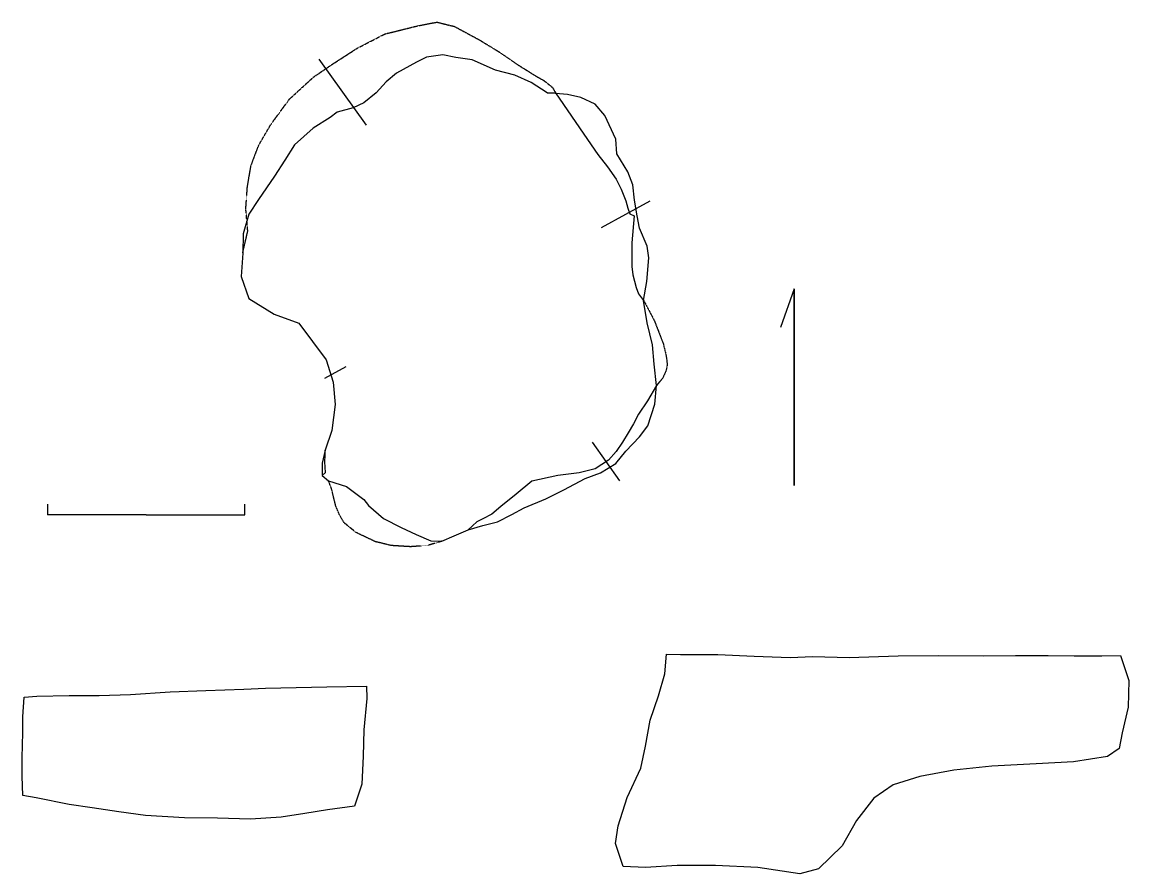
# Model space of a CAD drawing. Extents: x 860 to 31931, y 5027 to 28944.
import ezdxf

# ---------------------------------------------------------------- set-up
doc = ezdxf.new("R2010")
doc.units = 0
doc.linetypes.add('DASHED', pattern=[0.75, 0.5, -0.25])
doc.linetypes.add('HIDDEN', pattern=[0.375, 0.25, -0.125])
doc.layers.add('LAYER1', color=7, linetype='CONTINUOUS')

msp = doc.modelspace()

# ---------------------------------------------------------------- linework, layer by layer
at = {"layer": 'LAYER1', "color": 7, "linetype": 'HIDDEN'}
for points in [[(7051.2179, 22455.7604), (7194.6753, 23073.7032), (7139.4908, 23702.6875), (7183.6356, 24320.6279), (7282.9482, 24905.4823), (7503.6383, 25490.3199), (7845.7215, 26075.1576), (8364.3506, 26781.3841), (9037.4767, 27399.327), (9556.1057, 27752.4521), (10273.3767, 28215.9105), (11045.7993, 28613.1608), (11983.7609, 28844.8947), (12502.3894, 28944.2079), (12998.9541, 28822.8143), (13694.1452, 28447.642), (14290.0218, 28083.4945), (14786.5866, 27741.4131), (15261.0875, 27443.4736), (15514.8816, 27300.0162), (15746.612, 27112.4312), (15834.9004, 26957.9491)], [(12645.8468, 14367.2713), (12237.555, 14245.8931), (11763.0708, 14212.7891), (11222.3607, 14245.8931), (10769.9414, 14356.231), (10240.2715, 14610.0406), (9898.1889, 14885.8997), (9765.7717, 15117.6301), (9666.4586, 15349.3604), (9545.0816, 15845.9251), (9456.7926, 16066.6308)]]:
    msp.add_lwpolyline(points, dxfattribs=at)
at = {"layer": 'LAYER1', "color": 7, "linetype": 'CONTINUOUS'}
for points in [[(9699.5631, 26417.239), (9511.977, 26262.7592), (9026.437, 25964.8197), (8507.808, 25501.3566), (8231.9334, 25071.0034), (7945.0347, 24618.5675), (7492.6142, 23967.5218), (7227.7798, 23548.2053), (7062.2581, 22996.4562), (7051.2179, 22455.7604), (7007.0736, 21804.7004), (7227.7798, 21186.7576), (7933.9945, 20745.363), (8629.1849, 20491.5677), (9390.584, 19465.3355), (9589.2103, 18836.3536), (9644.3942, 18207.3717), (9556.1057, 17479.0767), (9368.5196, 16927.3442), (9280.2467, 16563.1967), (9280.2467, 16210.0739), (9456.7926, 16066.6308), (9964.3975, 15901.1096), (10449.9226, 15536.9621), (10582.3397, 15371.4409), (11001.6705, 15007.2922), (11498.2352, 14753.4826), (11917.5517, 14554.8562), (12336.8682, 14378.3103), (12645.8468, 14367.2713), (12987.9294, 14521.7522), (13385.1809, 14687.2734), (13793.4571, 14808.667), (14201.7489, 14907.9802), (14610.0406, 15117.6313), (14952.1089, 15305.2329), (15559.0258, 15559.0258), (16066.6308, 15812.8211), (16662.5086, 16132.8388), (17092.8642, 16287.3209), (17523.2197, 16552.1552), (17810.119, 16894.239), (18196.3303, 17302.5141), (18428.0607, 17611.4926), (18626.687, 18218.4108), (18670.8312, 18737.0404), (18604.6221, 19343.9585), (18560.4778, 19884.652), (18405.9969, 20502.6091), (18306.6837, 21131.591), (18394.9567, 21661.2597), (18450.1411, 22323.3444), (18405.9969, 22654.3891), (18196.3303, 23161.9774), (18130.1223, 23504.0611), (18052.8896, 23945.4557), (18008.7454, 24375.8136), (17865.288, 24739.9587), (17556.3249, 25247.5494), (17523.2197, 25655.8411), (17214.2411, 26317.9258), (16949.4068, 26637.9291), (16541.115, 26825.5307), (16165.9439, 26913.8049), (15603.1701, 26957.9491), (15150.7341, 27244.8472), (14687.2734, 27454.5126), (14146.5811, 27597.9557), (13495.5188, 27884.8705), (13032.0581, 27951.0785), (12667.9106, 28028.3112), (12215.4901, 27962.1032), (11928.592, 27818.6601), (11365.8181, 27509.6816), (11078.9045, 27266.9086), (10803.0454, 26957.9467), (10449.9226, 26682.0733), (10151.983, 26538.6135), (9699.5631, 26417.239)], [(15603.1701, 26957.9491), (15834.9004, 26957.9491), (16287.3209, 26306.8868), (16728.7166, 25644.7997), (17026.655, 25225.4856), (17291.4905, 24883.4018), (17534.2444, 24530.2933), (17677.7018, 24254.4199), (17810.119, 23923.3776), (17865.288, 23724.7512), (17920.4724, 23559.2301), (18041.8494, 23504.0611), (17975.6402, 22742.6609), (17975.6402, 22080.5762), (18008.7454, 21848.8446), (18097.0183, 21495.7385), (18163.2263, 21319.1759), (18306.6837, 21131.591)], [(22530.4817, 21457.4486), (22151.8117, 20364.7415)], [(22530.4817, 21457.4486), (22530.4817, 15929.03)], [(22530.4817, 15929.03), (22530.4817, 21457.4486)], [(18670.8312, 18737.0404), (18417.0371, 18306.6849), (18163.2263, 17931.496), (18019.7844, 17666.6616), (17876.3282, 17412.8687), (17710.8058, 17148.0343), (17534.2444, 16883.2), (17324.5945, 16640.4294), (16949.4068, 16397.6731), (16496.9863, 16287.3209), (15901.1096, 16210.0739), (15172.8145, 16055.5917), (14731.4176, 15691.4442), (14301.0621, 15338.3357), (14047.2679, 15128.6703), (13793.4571, 14996.2531), (13627.936, 14907.9802), (13385.1809, 14687.2734)], [(9280.2467, 16210.0739), (9379.5598, 16298.3623), (9357.48, 16596.2995), (9368.5196, 16783.8868), (9368.5196, 16927.3442)], [(1571.7832, 15404.091), (1571.7832, 15108.465)], [(7111.2273, 15108.465), (7111.2273, 15406.9502)], [(4341.5053, 15108.465), (1571.7832, 15108.465)], [(4341.5053, 15108.465), (7111.2273, 15108.465)], [(18953.6383, 11194.9561), (19339.8662, 11183.917), (20388.1634, 11183.917), (21414.398, 11139.7883), (22418.5665, 11106.6831), (23058.5731, 11128.7481), (24073.7829, 11106.6831), (25453.1237, 11150.8119), (26589.7105, 11161.8521), (27847.6742, 11150.8119), (28752.5152, 11161.8521), (29668.4119, 11161.8521), (30396.7069, 11150.8119), (31169.1295, 11150.8119), (31698.7982, 11161.8521), (31930.5274, 10455.622), (31908.4636, 9705.2626), (31742.9425, 8988.0077), (31654.6707, 8546.6114), (31334.6507, 8325.9213), (30374.6265, 8171.4242), (29326.3281, 8116.2559), (28079.4034, 8050.0473), (27020.066, 7939.6939), (26060.0418, 7763.148), (25309.6663, 7531.4182), (24768.9728, 7156.2304), (24283.4317, 6527.2486), (23886.1813, 5809.9937), (23213.0695, 5169.9722), (22694.4256, 5026.5148), (21513.7112, 5203.0762), (20321.9554, 5258.2452), (19251.5778, 5258.2452), (18357.7616, 5203.0762), (17728.7797, 5236.1808), (17519.1286, 5876.2023), (17596.3625, 6372.767), (17850.1721, 7167.2707), (18225.3444, 7994.8783), (18357.7616, 8612.8206), (18490.1788, 9341.115), (18721.9091, 10025.2653), (18898.4705, 10643.2236), (18953.6383, 11194.9561)], [(914.8814, 9988.0547), (1268.0044, 10021.1587), (2183.8852, 10032.1989), (3022.5329, 10032.1989), (3905.3092, 10065.3029), (5019.8159, 10142.5523), (6012.9453, 10175.6563), (7083.3229, 10208.7603), (7690.2404, 10241.8643), (9411.6649, 10274.9695), (10526.1713, 10297.0333), (10537.2115, 9954.9501), (10448.923, 9072.1741), (10437.8983, 8332.8388), (10393.7541, 7549.3754), (10195.1277, 6931.4337), (9433.7293, 6821.0809), (8793.7072, 6721.7678), (8131.6213, 6622.4546), (7270.909, 6567.2862), (6343.9882, 6589.3506), (5417.0674, 6600.3908), (4324.6254, 6666.5994), (3574.2663, 6765.912), (2823.9068, 6876.2493), (2183.8852, 6975.5625), (1256.9644, 7163.1635), (881.7771, 7229.3727), (859.7127, 7770.0655), (859.7127, 8288.7101), (881.7771, 8994.9253), (881.7771, 9436.321), (914.8814, 9988.0547)]]:
    msp.add_lwpolyline(points, dxfattribs=at)
at = {"layer": 'LAYER1', "color": 3, "linetype": 'CONTINUOUS'}
for points in [[(9191.9582, 27906.9343), (10513.6633, 26053.0914)], [(17125.9682, 23178.0772), (18494.2698, 23923.3776)], [(9357.48, 18946.7058), (9953.3573, 19271.2696)], [(16862.5706, 17148.0343), (17633.5576, 16066.6308)]]:
    msp.add_lwpolyline(points, dxfattribs=at)
at = {"layer": 'LAYER1', "color": 7, "linetype": 'DASHED'}
msp.add_lwpolyline([(18306.6837, 21131.591), (18604.6221, 20568.8171), (18858.4174, 19917.7548), (18924.6254, 19641.8957), (18957.7294, 19465.3355), (18968.7696, 19310.8533), (18935.6656, 19156.3569), (18847.3926, 18957.7306), (18670.8312, 18737.0404)], dxfattribs=at)

doc.saveas('drawing.dxf')
